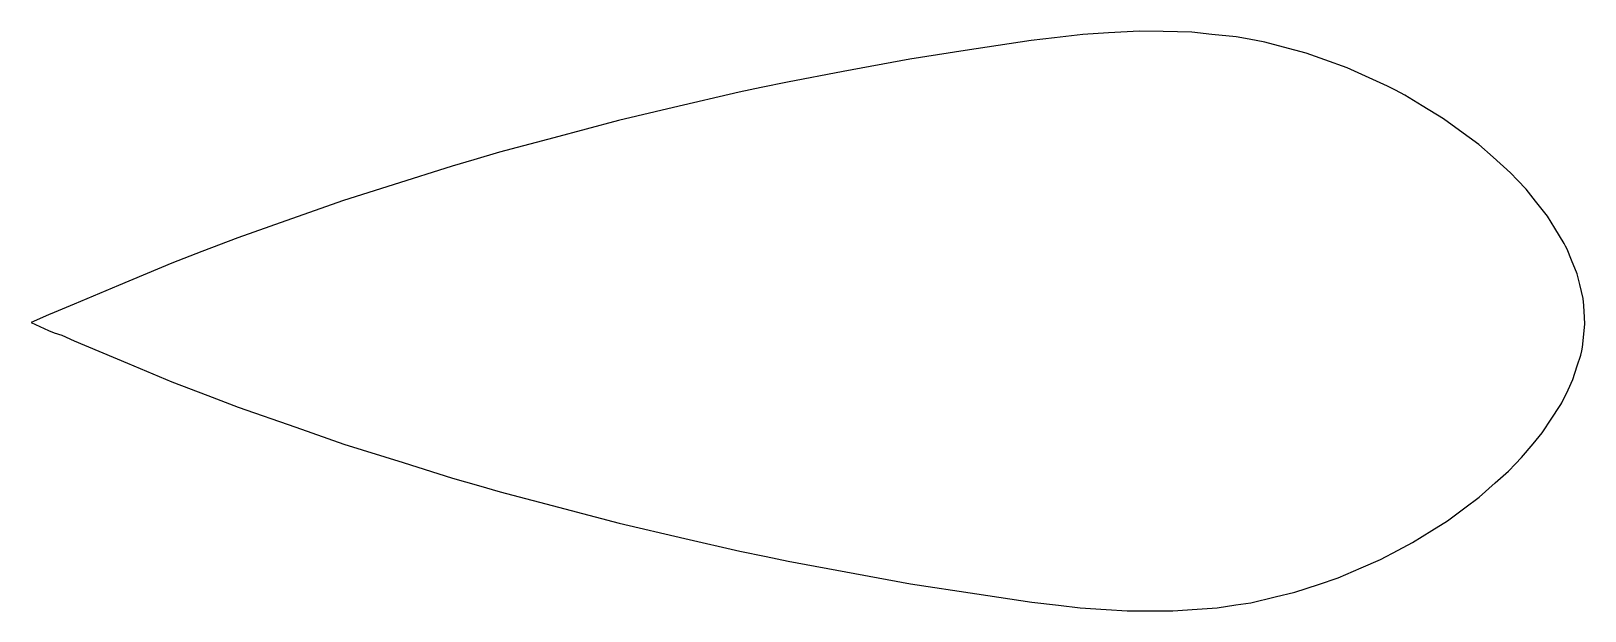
# Model space of a CAD drawing. Header units: metres. Extents: x -86 to 62, y -27 to 28.
import ezdxf

# ---------------------------------------------------------------- set-up
doc = ezdxf.new("R2010")
doc.units = ezdxf.units.M

msp = doc.modelspace()

# ---------------------------------------------------------------- linework, layer by layer
for p, q in [((9.07511, 26.6181), (2.81953, 25.6554)), ((11.29, 26.8771), (9.07511, 26.6181)), ((13.9591, 27.1891), (11.29, 26.8771)), ((16.3978, 27.3303), (13.9591, 27.1891)), ((19.3511, 27.5012), (16.3978, 27.3303)), ((21.5899, 27.4538), (19.3511, 27.5012)), ((24.3124, 27.3959), (21.5899, 27.4538)), ((26.2012, 27.1925), (24.3124, 27.3959)), ((28.5067, 26.944), (26.2012, 27.1925)), ((29.7192, 26.7197), (28.5067, 26.944)), ((31.2032, 26.4451), (29.7192, 26.7197)), ((2.81953, 25.6554), (-2.40596, 24.8513)), ((32.9757, 25.975), (31.2032, 26.4451)), ((35.1418, 25.4006), (32.9757, 25.975)), ((36.8908, 24.7741), (35.1418, 25.4006)), ((-8.7319, 23.6654), (-14.0169, 22.6746)), ((-2.40596, 24.8513), (-8.7319, 23.6654)), ((39.0242, 24.0099), (36.8908, 24.7741)), ((40.7459, 23.2301), (39.0242, 24.0099)), ((-16.5001, 22.1517), (-18.5748, 21.7148)), ((-14.0169, 22.6746), (-16.5001, 22.1517)), ((42.8446, 22.2795), (40.7459, 23.2301)), ((43.5784, 21.8941), (42.8446, 22.2795)), ((-18.5748, 21.7148), (-24.8027, 20.2596)), ((44.473, 21.4243), (43.5784, 21.8941)), ((46.1281, 20.4228), (44.473, 21.4243)), ((-24.8027, 20.2596), (-30.0062, 19.0438)), ((48.1474, 19.201), (46.1281, 20.4228)), ((49.6548, 18.0955), (48.1474, 19.201)), ((-30.0062, 19.0438), (-36.1473, 17.4019)), ((51.4977, 16.7438), (49.6548, 18.0955)), ((-36.1473, 17.4019), (-41.278, 16.0303)), ((52.8373, 15.5469), (51.4977, 16.7438)), ((-45.7666, 14.7203), (-51.3713, 12.9474)), ((-43.7236, 15.3165), (-45.7666, 14.7203)), ((-41.278, 16.0303), (-43.7236, 15.3165)), ((54.4814, 14.0779), (52.8373, 15.5469)), ((55.1438, 13.3781), (54.4814, 14.0779)), ((55.9603, 12.5155), (55.1438, 13.3781)), ((-51.3713, 12.9474), (-56.0526, 11.4664)), ((56.8618, 11.3813), (55.9603, 12.5155)), ((-56.0526, 11.4664), (-61.5164, 9.53836)), ((57.979, 9.97536), (56.8618, 11.3813)), ((-61.5164, 9.53836), (-66.0788, 7.92847)), ((58.6888, 8.81956), (57.979, 9.97536)), ((-66.0788, 7.92847), (-69.4837, 6.61629)), ((59.5766, 7.37384), (58.6888, 8.81956)), ((59.697, 7.13596), (59.5766, 7.37384)), ((-69.4837, 6.61629), (-72.3263, 5.52085)), ((59.8486, 6.83643), (59.697, 7.13596)), ((60.266, 5.81263), (59.8486, 6.83643)), ((-72.3263, 5.52085), (-77.3706, 3.40008)), ((60.795, 4.51473), (60.266, 5.81263)), ((61.0446, 3.49445), (60.795, 4.51473)), ((-77.3706, 3.40008), (-81.5801, 1.63026)), ((61.3645, 2.18593), (61.0446, 3.49445)), ((-81.5801, 1.63026), (-83.4739, 0.840842)), ((61.3815, 2.07398), (61.3645, 2.18593)), ((61.4033, 1.92944), (61.3815, 2.07398)), ((61.4603, 0.984862), (61.4033, 1.92944)), ((-84.0093, 0.628747), (-85.6589, -0.115251)), ((-83.4739, 0.840842), (-84.0093, 0.628747)), ((61.534, -0.239859), (61.4603, 0.984862)), ((-85.6589, -0.115251), (-84.0073, -0.854878)), ((-84.0073, -0.854878), (-83.4713, -1.06555)), ((-83.4713, -1.06555), (-82.7605, -1.31657)), ((-82.7605, -1.31657), (-81.5754, -1.84999)), ((61.2997, -2.45046), (61.4318, -1.20373)), ((61.4318, -1.20373), (61.534, -0.239859)), ((-81.5754, -1.84999), (-76.5254, -3.95715)), ((61.1376, -3.20548), (61.2288, -2.78087)), ((61.2288, -2.78087), (61.2997, -2.45046)), ((-76.5254, -3.95715), (-72.3111, -5.71561)), ((60.4018, -5.48994), (60.8141, -4.20954)), ((60.8141, -4.20954), (61.1376, -3.20548)), ((-72.3111, -5.71561), (-68.9026, -7.0186)), ((59.9341, -6.46947), (60.4018, -5.48994)), ((-68.9026, -7.0186), (-66.0572, -8.10633)), ((59.3443, -7.70506), (59.9341, -6.46947)), ((-66.0572, -8.10633), (-60.5882, -10.0195)), ((58.4073, -9.17049), (59.1398, -8.06652)), ((59.1398, -8.06652), (59.2535, -7.86544)), ((59.2535, -7.86544), (59.3443, -7.70506)), ((-60.5882, -10.0195), (-56.0214, -11.6172)), ((57.4939, -10.5474), (58.4073, -9.17049)), ((-56.0214, -11.6172), (-50.412, -13.3751)), ((55.5306, -12.9001), (56.6164, -11.5989)), ((56.6164, -11.5989), (57.4939, -10.5474)), ((54.9715, -13.4761), (55.5306, -12.9001)), ((-50.412, -13.3751), (-45.7267, -14.8434)), ((53.0467, -15.2851), (54.2828, -14.1856)), ((54.2828, -14.1856), (54.9715, -13.4761)), ((-45.7267, -14.8434), (-43.2791, -15.5506)), ((-43.2791, -15.5506), (-41.2345, -16.1413)), ((-41.2345, -16.1413), (-35.089, -17.7665)), ((51.53, -16.6343), (53.0467, -15.2851)), ((48.5011, -18.8837), (50.1674, -17.6462)), ((50.1674, -17.6462), (51.53, -16.6343)), ((-35.089, -17.7665), (-29.9547, -19.1243)), ((-29.9547, -19.1243), (-23.7228, -20.5627)), ((47.0212, -19.807), (48.5011, -18.8837)), ((-23.7228, -20.5627), (-18.5162, -21.7644)), ((45.2152, -20.9338), (47.0212, -19.807)), ((-18.5162, -21.7644), (-16.0316, -22.2807)), ((42.1608, -22.5438), (43.8388, -21.6593)), ((43.8388, -21.6593), (45.2152, -20.9338)), ((-16.0316, -22.2807), (-13.9557, -22.712)), ((-13.9557, -22.712), (-7.62661, -23.8808)), ((38.1439, -24.2863), (40.3506, -23.329)), ((40.3506, -23.329), (42.1608, -22.5438)), ((-7.62661, -23.8808), (-2.33891, -24.8574)), ((-2.33891, -24.8574), (3.91923, -25.8031)), ((34.0458, -25.6594), (36.2982, -24.9048)), ((36.2982, -24.9048), (38.1439, -24.2863)), ((3.91923, -25.8031), (9.14686, -26.5931)), ((29.8979, -26.6408), (32.1798, -26.1009)), ((32.1798, -26.1009), (34.0458, -25.6594)), ((9.14686, -26.5931), (11.6523, -26.8823)), ((11.6523, -26.8823), (13.7316, -27.1224)), ((13.7316, -27.1224), (16.1706, -27.2816)), ((16.1706, -27.2816), (18.1859, -27.4131)), ((18.1859, -27.4131), (20.5557, -27.4177)), ((20.5557, -27.4177), (22.507, -27.4215)), ((22.507, -27.4215), (24.8127, -27.2543)), ((24.8127, -27.2543), (26.7049, -27.117)), ((26.7049, -27.117), (28.4612, -26.8551)), ((28.4612, -26.8551), (29.8979, -26.6408))]:
    msp.add_line(p, q)

doc.saveas('drawing.dxf')
